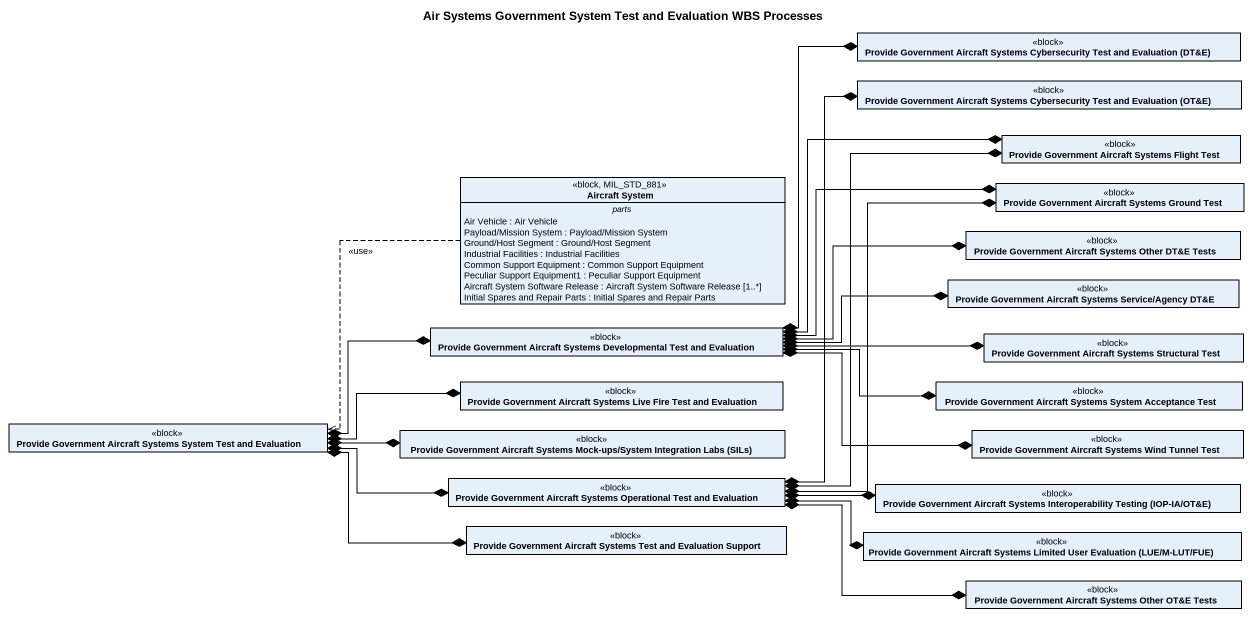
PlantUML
@startuml
title Air Systems Government System Test and Evaluation WBS Processes
hide circle
hide empty members
class "Provide Government Aircraft Systems Cybersecurity Test and Evaluation (DT&E)" as Provide_Government_Aircraft <<block>>
class "Provide Government Aircraft Systems Cybersecurity Test and Evaluation (OT&E)" as Provide_Government_Aircraft_2 <<block>>
class "Provide Government Aircraft Systems Flight Test" as Provide_Government_Aircraft_3 <<block>>
class "Aircraft System" as Aircraft_System <<block, MIL_STD_881>> {
  -- parts --
  Air Vehicle : Air Vehicle
  Payload/Mission System : Payload/Mission System
  Ground/Host Segment : Ground/Host Segment
  Industrial Facilities : Industrial Facilities
  Common Support Equipment : Common Support Equipment
  Peculiar Support Equipment1 : Peculiar Support Equipment
  Aircraft System Software Release : Aircraft System Software Release [1..*]
  Initial Spares and Repair Parts : Initial Spares and Repair Parts
}
class "Provide Government Aircraft Systems Ground Test" as Provide_Government_Aircraft_4 <<block>>
class "Provide Government Aircraft Systems Other DT&E Tests" as Provide_Government_Aircraft_5 <<block>>
class "Provide Government Aircraft Systems Service/Agency DT&E" as Provide_Government_Aircraft_6 <<block>>
class "Provide Government Aircraft Systems Developmental Test and Evaluation" as Provide_Government_Aircraft_7 <<block>>
class "Provide Government Aircraft Systems Structural Test" as Provide_Government_Aircraft_8 <<block>>
class "Provide Government Aircraft Systems Live Fire Test and Evaluation" as Provide_Government_Aircraft_9 <<block>>
class "Provide Government Aircraft Systems System Acceptance Test" as Provide_Government_Aircraft_10 <<block>>
class "Provide Government Aircraft Systems System Test and Evaluation" as Provide_Government_Aircraft_11 <<block>>
class "Provide Government Aircraft Systems Mock-ups/System Integration Labs (SILs)" as Provide_Government_Aircraft_12 <<block>>
class "Provide Government Aircraft Systems Wind Tunnel Test" as Provide_Government_Aircraft_13 <<block>>
class "Provide Government Aircraft Systems Operational Test and Evaluation" as Provide_Government_Aircraft_14 <<block>>
class "Provide Government Aircraft Systems Interoperability Testing (IOP-IA/OT&E)" as Provide_Government_Aircraft_15 <<block>>
class "Provide Government Aircraft Systems Test and Evaluation Support" as Provide_Government_Aircraft_16 <<block>>
class "Provide Government Aircraft Systems Limited User Evaluation (LUE/M-LUT/FUE)" as Provide_Government_Aircraft_17 <<block>>
class "Provide Government Aircraft Systems Other OT&E Tests" as Provide_Government_Aircraft_18 <<block>>
Aircraft_System .left.> Provide_Government_Aircraft_11 : <<use>>
Provide_Government_Aircraft_7 *-up-* Provide_Government_Aircraft
Provide_Government_Aircraft_7 *-right-* Provide_Government_Aircraft_3
Provide_Government_Aircraft_7 *-right-* Provide_Government_Aircraft_4
Provide_Government_Aircraft_7 *-right-* Provide_Government_Aircraft_5
Provide_Government_Aircraft_7 *-right-* Provide_Government_Aircraft_6
Provide_Government_Aircraft_7 *-right-* Provide_Government_Aircraft_8
Provide_Government_Aircraft_7 *-right-* Provide_Government_Aircraft_10
Provide_Government_Aircraft_7 *-right-* Provide_Government_Aircraft_13
Provide_Government_Aircraft_11 *-right-* Provide_Government_Aircraft_7
Provide_Government_Aircraft_11 *-right-* Provide_Government_Aircraft_9
Provide_Government_Aircraft_11 *-right-* Provide_Government_Aircraft_12
Provide_Government_Aircraft_11 *-right-* Provide_Government_Aircraft_14
Provide_Government_Aircraft_11 *-right-* Provide_Government_Aircraft_16
Provide_Government_Aircraft_14 *-up-* Provide_Government_Aircraft_2
Provide_Government_Aircraft_14 *-up-* Provide_Government_Aircraft_3
Provide_Government_Aircraft_14 *-right-* Provide_Government_Aircraft_4
Provide_Government_Aircraft_14 *-right-* Provide_Government_Aircraft_15
Provide_Government_Aircraft_14 *-right-* Provide_Government_Aircraft_17
Provide_Government_Aircraft_14 *-right-* Provide_Government_Aircraft_18
@enduml
